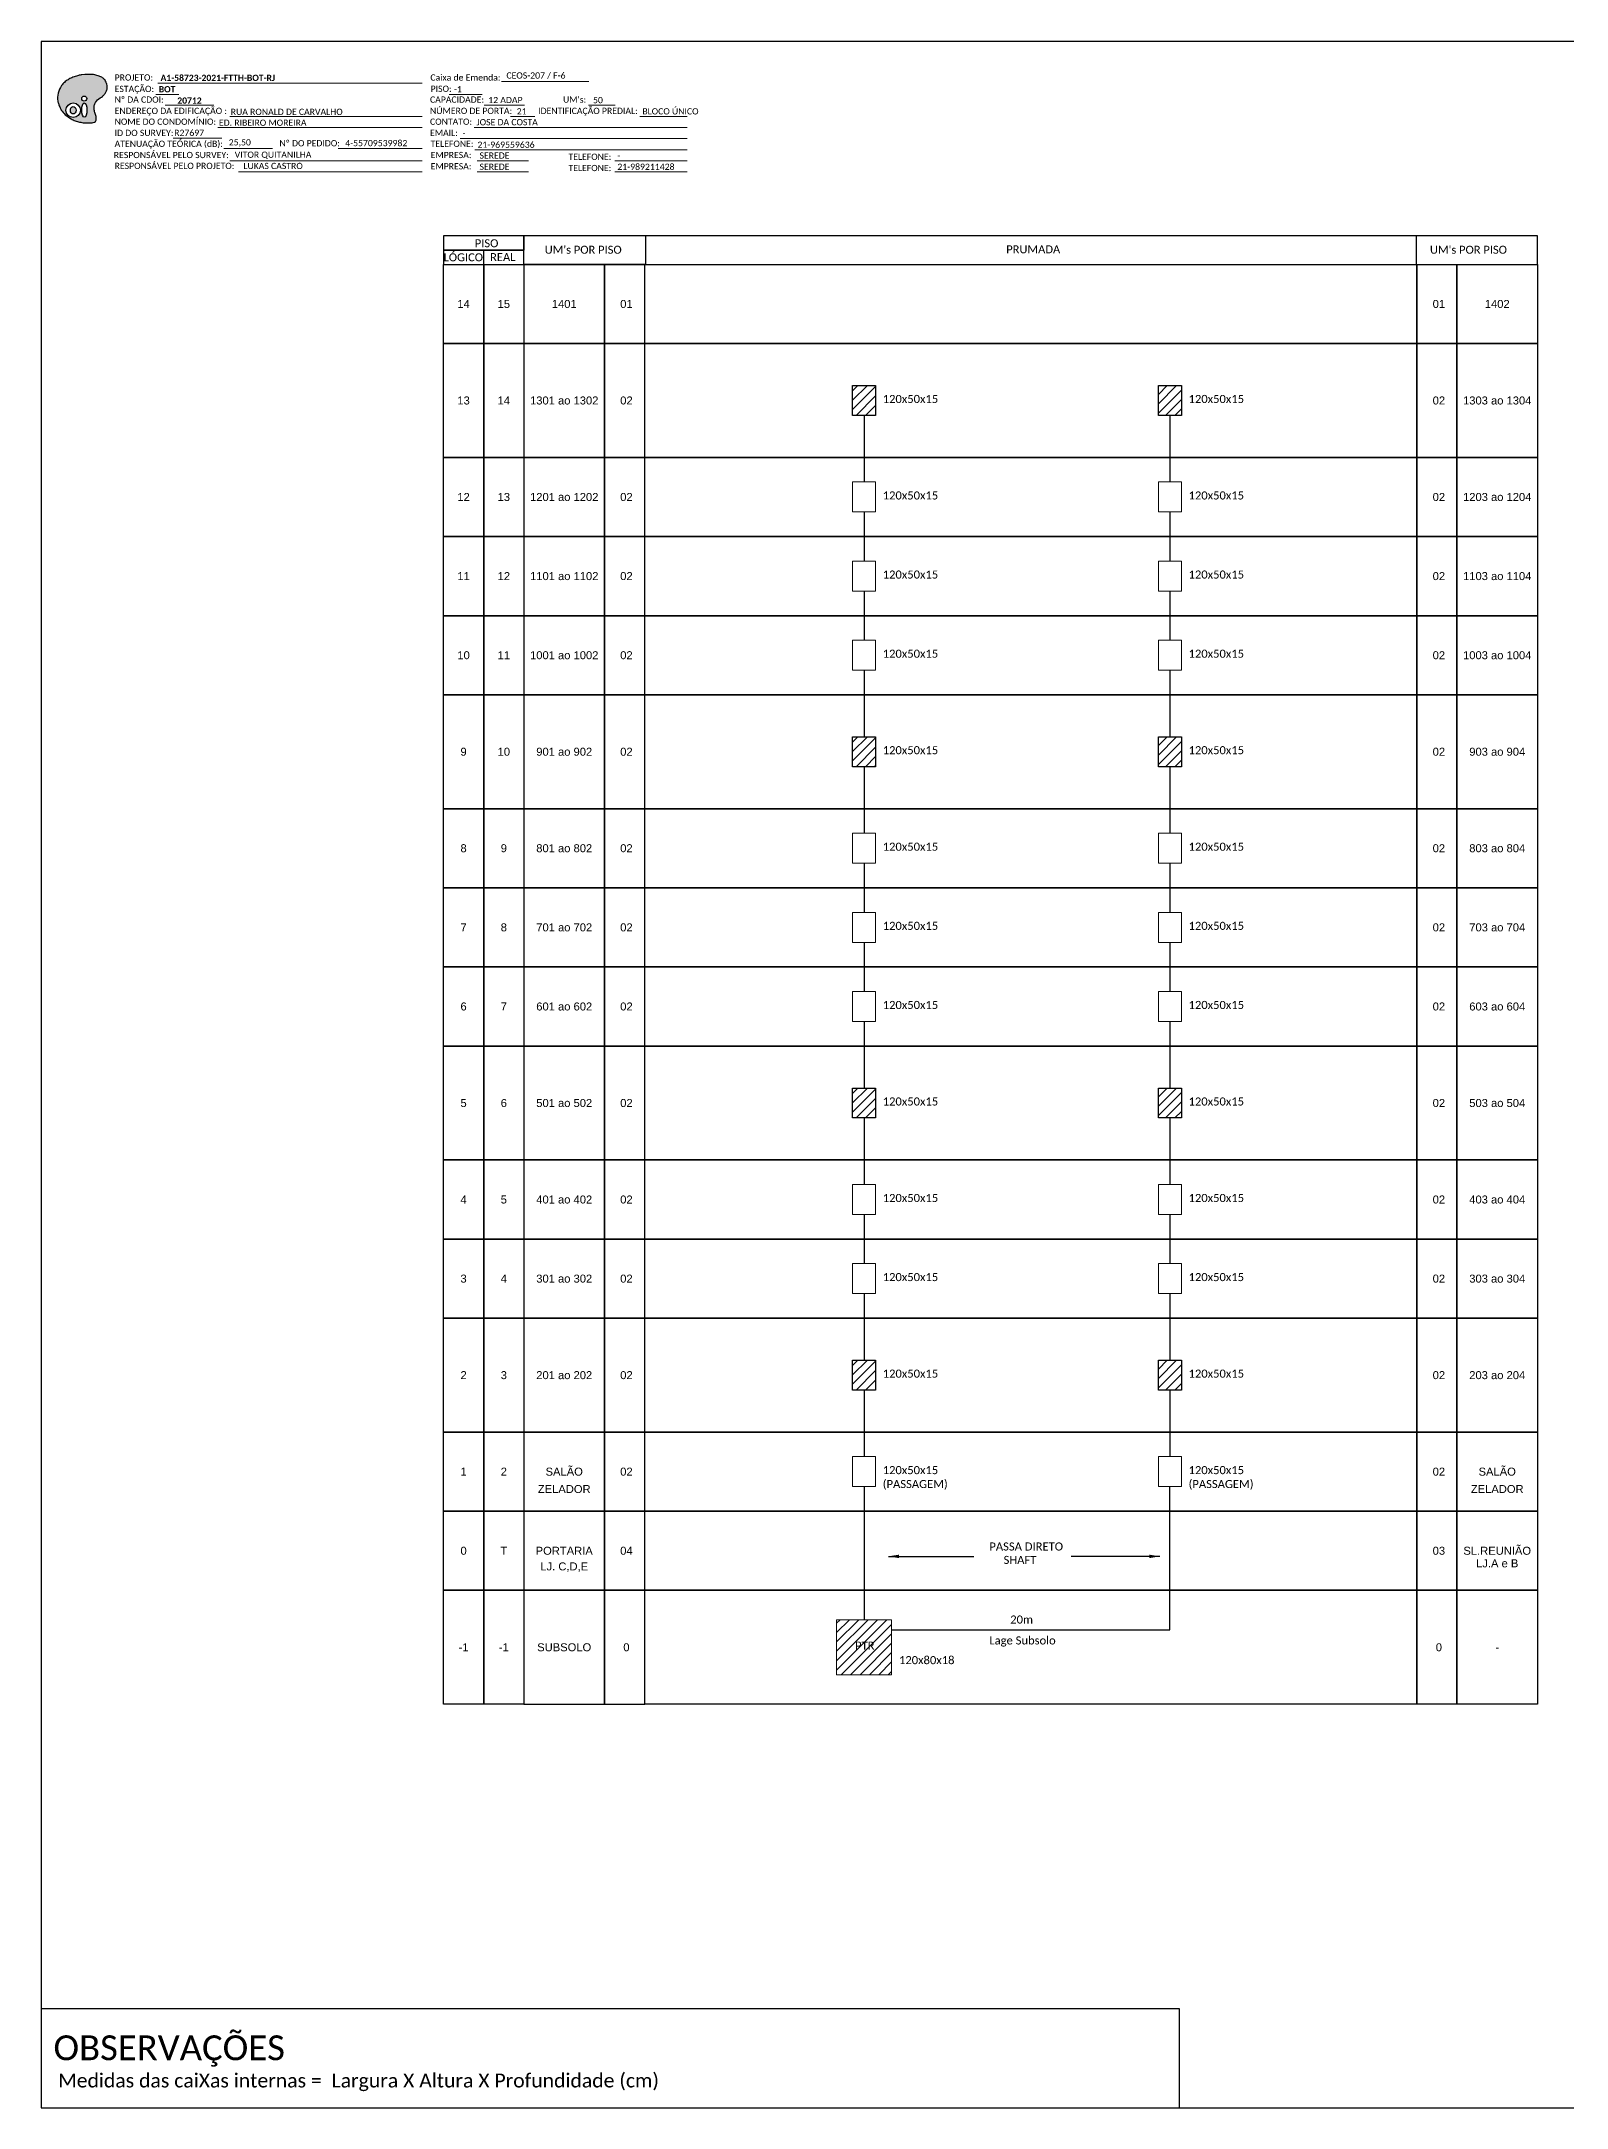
# Model space of a CAD drawing. Extents: x -89 to 1702, y 705 to 1299.
# Drawn here: x 863 to 1301, y 705 to 1299 of the extents above; entities that cross this region are included whole.
import ezdxf
from ezdxf.enums import TextEntityAlignment as Align

# ---------------------------------------------------------------- set-up
doc = ezdxf.new("R2010")
doc.units = 0
doc.styles.add('ARIAL', font='arial.ttf')
doc.styles.get("Standard").update_dxf_attribs({"font": 'arial.ttf'})
doc.styles.add('WMF-Calibri0', font='CALIBRI.TTF')
doc.styles.add('WMF-Calibri1', font='CALIBRIB.TTF')
doc.dimstyles.get("Standard").update_dxf_attribs({"dimtxt": 0.18, "dimasz": 0.18, "dimexe": 0.18, "dimexo": 0.0625, "dimgap": 0.09, "dimtad": 0, "dimtih": 1, "dimtoh": 1, "dimdec": 4, "dimzin": 0, "dimdsep": 46, "dimtxsty": 'Standard', "dimcen": 0.09, "dimadec": 0, "dimazin": 0, "dimtfac": 1, "dimtdec": 4, "dimtofl": 0, "dimtmove": 0, "dimatfit": 3, "dimfxl": 0, "dimtolj": 1, "dimtzin": 0, "dimarcsym": 0})

# ---------------------------------------------------------------- blocks, each defined once
blk = doc.blocks.new('OI')
h = blk.add_hatch(color=40)
edge = h.paths.add_edge_path()
edge.add_spline(control_points=[(4.35, -0.67), (3.92, -0.99), (3.26, -1.5), (2.81, -2.59), (2.9, -3.5), (3.06, -4.27), (3.31, -4.85), (3.37, -5.39), (3.4, -5.88), (3.2, -6.4), (2.54, -6.61), (1.65, -6.63), (0.55, -6.67), (-0.56, -6.42), (-1.61, -6.14), (-2.77, -5.61), (-3.92, -4.77), (-4.89, -3.7), (-5.34, -2.65), (-5.6, -1.94), (-5.85, -0.96), (-5.71, 0.47), (-5.1, 2.02), (-4.14, 3.02), (-3.3, 3.61), (-2.37, 4.16), (-1.36, 4.44), (-0.56, 4.7), (0.79, 4.85), (2.24, 4.97), (3.79, 4.57), (4.67, 4.21), (5.44, 3.65), (5.76, 2.99), (6.03, 2.21), (6.01, 1.46), (5.72, 0.64), (5.31, 0.08), (4.88, -0.38), (4.51, -0.55), (4.35, -0.67)], knot_values=[0, 0, 0, 0, 1.60434, 2.417191, 3.427595, 4.282808, 4.776746, 5.304182, 5.888771, 6.258406, 6.858137, 7.79129, 8.986195, 10.124242, 11.187857, 12.242908, 13.953784, 15.414161, 16.515391, 17.349188, 17.675853, 19.552021, 21.515531, 22.568638, 23.63245, 24.621084, 25.782718, 26.745347, 27.142653, 29.870543, 31.004649, 31.921532, 32.709589, 33.801391, 34.042471, 35.192333, 35.971461, 36.628871, 37.254359, 37.836911, 37.836911, 37.836911, 37.836911], degree=3, periodic=0)
h.paths.add_polyline_path([(1.13, -0.87, -1), (-0.04, -0.87, -1)], flags=16)
edge = h.paths.add_edge_path(flags=16)
edge.add_ellipse((0.56, -3.59), major_axis=(-0.02, 1.71), ratio=0.361305, start_angle=0, end_angle=360)
h.paths.add_polyline_path([(-0.36, -3.62, -1), (-3.8, -3.62, -1)], flags=16)
edge = h.paths.add_edge_path(flags=0)
edge.add_ellipse((-2.08, -3.62), major_axis=(0, 0.885), ratio=0.758294, start_angle=0, end_angle=360)
at = {"color": 40}
for centre, radius in [((-2.08, -3.62), 1.72), ((0.54, -0.87), 0.587)]:
    blk.add_circle(centre, radius, dxfattribs=at)
blk.add_ellipse((-2.08, -3.62), major_axis=(0, 0.885), ratio=0.758294, start_param=-3.141592653589792, end_param=3.141592653589792, dxfattribs=at)
blk.add_ellipse((0.56, -3.59), major_axis=(-0.02, 1.71), ratio=0.361305, dxfattribs=at)
at = {"color": 40, "start_tangent": (-0.800898, -0.598801), "end_tangent": (-0.800898, -0.598801)}
blk.add_spline([(4.35, -0.67), (3.2, -1.78), (2.9, -2.54), (2.92, -3.55), (3.12, -4.38), (3.28, -4.85), (3.37, -5.37), (3.35, -5.95), (3.2, -6.29), (2.66, -6.55), (1.73, -6.63), (0.54, -6.62), (-0.58, -6.41), (-1.6, -6.11), (-2.56, -5.67), (-3.95, -4.67), (-4.89, -3.56), (-5.37, -2.56), (-5.64, -1.78), (-5.72, -1.46), (-5.63, 0.42), (-4.84, 2.22), (-4.13, 2.99), (-3.27, 3.62), (-2.4, 4.09), (-1.3, 4.47), (-0.37, 4.72), (0.02, 4.77), (2.75, 4.8), (3.85, 4.53), (4.69, 4.16), (5.31, 3.68), (5.85, 2.73), (5.93, 2.5), (5.94, 1.35), (5.67, 0.62), (5.29, 0.08), (4.84, -0.36), (4.35, -0.67)], degree=3, dxfattribs=at)
blk = doc.blocks.new('CARIMBO')
at = {"color": 7, "lineweight": 0}
for points in [[(35.66, -16.79), (111.64, -16.79)], [(134.48, -16.3), (159.61, -16.3)], [(35.15, -20.06), (41.7, -20.06)], [(37.81, -23.14), (51.75, -23.14)], [(119.43, -20.02), (128.92, -20.02)], [(129.48, -23.14), (141.1, -23.14)], [(159.42, -23.14), (167.09, -23.14)], [(52.97, -29.48), (111.64, -29.48)], [(56.38, -26.37), (111.64, -26.37)], [(126.6, -29.48), (187.83, -29.48)], [(137.07, -26.37), (144.01, -26.37)], [(174.24, -26.37), (187.8, -26.37)], [(40.13, -32.55), (54.07, -32.55)], [(54.67, -35.52), (68.61, -35.52)], [(122.56, -32.72), (187.83, -32.72)], [(56.38, -39.07), (111.64, -39.07)], [(126.84, -35.96), (187.83, -35.96)], [(127.45, -39.07), (142.25, -39.07)], [(167.06, -39.07), (187.83, -39.07)], [(58.87, -42.31), (111.64, -42.31)], [(127.45, -42.31), (142.25, -42.31)], [(167.06, -42.31), (187.83, -42.31)]]:
    blk.add_lwpolyline(points, dxfattribs=at)
at = {"color": 7, "xscale": 1.213923925163967, "yscale": 1.213923925163967, "zscale": 1.213923925163967, "rotation": 0.1532896023949059}
blk.add_blockref('OI', (13.86, -20.16), dxfattribs=at)
at = {"color": 7, "lineweight": 0, "style": 'WMF-Calibri0'}
for s, height, p in [('PROJETO:', 1.793, (23.26, -16.04)), ('ESTAÇÃO:', 1.793, (23.26, -19.32)), ('Caixa de Emenda:', 1.7927, (114.02, -16.04)), ('PISO:', 1.793, (114.09, -19.28)), ('ENDEREÇO DA EDIFICAÇÃO :', 1.7927, (23.26, -25.63)), ('Nº DA CDOI:', 1.7927, (23.26, -22.39)), ('CAPACIDADE:', 1.7927, (113.91, -22.39)), ('NÚMERO DE PORTA:', 1.7927, (113.91, -25.63)), ('IDENTIFICAÇÃO PREDIAL:', 1.7927, (144.99, -25.63)), ("UM's:", 1.793, (152.15, -22.39)), ('NOME DO CONDOMÍNIO:', 1.7927, (23.26, -28.74)), ('CONTATO:', 1.793, (113.91, -28.74)), ('ATENUAÇÃO TEÓRICA (dB):', 1.7927, (23.26, -35.09)), ('ID DO SURVEY:', 1.7927, (23.26, -31.97)), ('EMAIL:', 1.793, (113.91, -31.97)), ('TELEFONE:', 1.793, (114.09, -35.09)), ('RESPONSÁVEL PELO SURVEY:', 1.7927, (23.02, -38.32)), ('RESPONSÁVEL PELO PROJETO:', 1.7927, (23.26, -41.44)), ('EMPRESA:', 1.793, (114.09, -38.32)), ('EMPRESA:', 1.793, (114.09, -41.56)), ('TELEFONE:', 1.793, (153.7, -38.83)), ('TELEFONE:', 1.793, (153.7, -42.06))]:
    blk.add_text(s, height=height, dxfattribs=at).set_placement(p)
at = {"color": 7, "lineweight": 0, "flags": 8}
for tag, p, style in [('EST', (35.94, -19.41), 'WMF-Calibri1'), ('PROJ', (36.46, -16.13), 'WMF-Calibri1'), ('PISO_PTR', (120.78, -19.42), 'WMF-Calibri0'), ('CEOS-XX', (135.87, -15.46), 'WMF-Calibri0'), ('CAPAC.', (130.66, -22.52), 'WMF-Calibri0'), ("UC'S", (160.78, -22.54), 'WMF-Calibri0'), ('NOME_DO_COND.', (53.23, -29.02), 'WMF-Calibri0'), ('LOGRADOURO', (56.65, -25.91), 'WMF-Calibri0'), ('NOME_DO_CONTATO', (127.3, -28.89), 'WMF-Calibri0'), ('N°', (138.85, -25.77), 'WMF-Calibri0'), ('N°PREDIO', (174.94, -25.77), 'WMF-Calibri0'), ('_ID_', (40.39, -31.94), 'WMF-Calibri0'), ('O_POTEN', (56.06, -34.68), 'WMF-Calibri0'), ('EMAIL', (123.26, -32.12), 'WMF-Calibri0'), ('TELEFONE', (127.55, -35.36), 'WMF-Calibri0'), ('RES_SURVEY', (57.78, -38.23), 'WMF-Calibri0'), ('RES_PROJ', (60.27, -41.47), 'WMF-Calibri0'), ('EMP_RESP_SURVEY', (128.16, -38.47), 'WMF-Calibri0'), ('EMP_RESP_PROJ', (128.16, -41.71), 'WMF-Calibri0'), ('CONT_RESP_SURVEY', (167.76, -38.47), 'WMF-Calibri0'), ('CONT_RESP_PROJ', (167.76, -41.71), 'WMF-Calibri0')]:
    blk.add_attdef(tag, p, '', height=1.79, dxfattribs=dict(at, style=style))
at = {"color": 7, "lineweight": 0, "style": 'WMF-Calibri1', "flags": 8}
blk.add_attdef("N° CDO'S", text='', height=1.79, dxfattribs=at).set_placement((44.78, -22.68), align=Align.CENTER)

msp = doc.modelspace()

# ---------------------------------------------------------------- hatches: boundary and pattern name
h = msp.add_hatch()
h.set_pattern_fill('ANSI31', color=1, scale=0.6)
h.set_pattern_definition([(45, (698.5, 962.5), (-1.3470384, 1.3470384), [])])
h.paths.add_polyline_path([(1102.8, 1200.09), (1096.18, 1200.09), (1096.18, 1191.47), (1102.8, 1191.47)])
h.paths.add_polyline_path([(1190.7, 1200.09), (1184.08, 1200.09), (1184.08, 1191.47), (1190.7, 1191.47)])
h = msp.add_hatch()
h.set_pattern_fill('ANSI31', color=1, scale=0.6)
h.set_pattern_definition([(45, (698.5, 861.525), (-1.3470384, 1.3470384), [])])
h.paths.add_polyline_path([(1102.8, 1099.12), (1096.18, 1099.12), (1096.18, 1090.5), (1102.8, 1090.5)])
h.paths.add_polyline_path([(1190.7, 1099.12), (1184.08, 1099.12), (1184.08, 1090.5), (1190.7, 1090.5)])
h = msp.add_hatch()
h.set_pattern_fill('ANSI31', color=1, scale=0.6)
h.set_pattern_definition([(45, (698.5, 760.55), (-1.3470384, 1.3470384), [])])
h.paths.add_polyline_path([(1102.8, 998.14), (1096.18, 998.14), (1096.18, 989.52), (1102.8, 989.52)])
h.paths.add_polyline_path([(1190.7, 998.14), (1184.08, 998.14), (1184.08, 989.52), (1190.7, 989.52)])
h = msp.add_hatch()
h.set_pattern_fill('ANSI31', color=1, scale=0.6)
h.set_pattern_definition([(45, (698.5, 682.3188), (-1.3470384, 1.3470384), [])])
h.paths.add_polyline_path([(1102.8, 919.91), (1096.18, 919.91), (1096.18, 911.29), (1102.8, 911.29)])
h.paths.add_polyline_path([(1190.7, 919.91), (1184.08, 919.91), (1184.08, 911.29), (1190.7, 911.29)])
h = msp.add_hatch()
h.set_pattern_fill('ANSI31', color=1, scale=0.6)
h.set_pattern_definition([(45, (621.406, 3477.6823), (-1.3470384, 1.3470384), [])])
h.paths.add_polyline_path([(1107.39, 845.27), (1091.59, 845.27), (1091.59, 829.47), (1107.39, 829.47)])
h.paths.add_polyline_path([(1096.32, 836.1), (1103.12, 836.1), (1103.12, 839.58), (1096.32, 839.58)], flags=24)

# ---------------------------------------------------------------- linework, layer by layer
for points in [[(863, 705.02), (1701.56, 705.02), (1701.56, 1299.02), (863, 1299.02), (863, 705.02)], [(1001.73, 1234.9), (1293.05, 1234.9), (1293.05, 1243.12), (1001.73, 1243.12), (1001.73, 1243.12), (1001.73, 1239.01)], [(1036.78, 1234.9), (1036.78, 1243.12)], [(1258.32, 1234.9), (1258.32, 1243.12)], [(990.15, 1234.9), (990.15, 1239.01)]]:
    msp.add_lwpolyline(points)
at = {"color": 7, "lineweight": 0}
msp.add_lwpolyline([(948.31, 1268.26), (972.46, 1268.26)], dxfattribs=at)
for points in [[(978.58, 1239.01), (1001.73, 1239.01), (1001.73, 1243.12), (978.58, 1243.12)], [(978.58, 1234.9), (1001.73, 1234.9), (1001.73, 1239.01), (978.58, 1239.01)], [(978.58, 1234.9), (990.15, 1234.9), (990.15, 1212.16), (978.58, 1212.16)], [(990.15, 1234.9), (1001.73, 1234.9), (1001.73, 1212.16), (990.15, 1212.16)], [(1024.87, 1234.9), (1001.73, 1234.9), (1001.73, 1212.16), (1024.87, 1212.16)], [(1036.44, 1234.9), (1024.87, 1234.9), (1024.87, 1212.16), (1036.44, 1212.16)], [(1036.44, 1234.9), (1258.34, 1234.9), (1258.34, 1212.16), (1036.44, 1212.16)], [(1258.34, 1234.9), (1269.91, 1234.9), (1269.91, 1212.16), (1258.34, 1212.16)], [(1269.91, 1234.9), (1293.05, 1234.9), (1293.05, 1212.16), (1269.91, 1212.16)], [(978.58, 1212.16), (990.15, 1212.16), (990.15, 1179.41), (978.58, 1179.41)], [(990.15, 1212.16), (1001.73, 1212.16), (1001.73, 1179.41), (990.15, 1179.41)], [(1024.87, 1212.16), (1001.73, 1212.16), (1001.73, 1179.41), (1024.87, 1179.41)], [(1036.44, 1212.16), (1024.87, 1212.16), (1024.87, 1179.41), (1036.44, 1179.41)], [(1036.44, 1212.16), (1258.34, 1212.16), (1258.34, 1179.41), (1036.44, 1179.41)], [(1258.34, 1212.16), (1269.91, 1212.16), (1269.91, 1179.41), (1258.34, 1179.41)], [(1269.91, 1212.16), (1293.05, 1212.16), (1293.05, 1179.41), (1269.91, 1179.41)], [(978.58, 1179.41), (990.15, 1179.41), (990.15, 1156.67), (978.58, 1156.67)], [(990.15, 1179.41), (1001.73, 1179.41), (1001.73, 1156.67), (990.15, 1156.67)], [(1024.87, 1179.41), (1001.73, 1179.41), (1001.73, 1156.67), (1024.87, 1156.67)], [(1036.44, 1179.41), (1024.87, 1179.41), (1024.87, 1156.67), (1036.44, 1156.67)], [(1036.44, 1179.41), (1258.34, 1179.41), (1258.34, 1156.67), (1036.44, 1156.67)], [(1258.34, 1179.41), (1269.91, 1179.41), (1269.91, 1156.67), (1258.34, 1156.67)], [(1269.91, 1179.41), (1293.05, 1179.41), (1293.05, 1156.67), (1269.91, 1156.67)], [(978.58, 1156.67), (990.15, 1156.67), (990.15, 1133.92), (978.58, 1133.92)], [(990.15, 1156.67), (1001.73, 1156.67), (1001.73, 1133.92), (990.15, 1133.92)], [(990.15, 1156.67), (1001.73, 1156.67), (1001.73, 1133.92), (990.15, 1133.92)], [(1024.87, 1156.67), (1001.73, 1156.67), (1001.73, 1133.92), (1024.87, 1133.92)], [(1036.44, 1156.67), (1024.87, 1156.67), (1024.87, 1133.92), (1036.44, 1133.92)], [(1036.44, 1156.67), (1258.34, 1156.67), (1258.34, 1133.92), (1036.44, 1133.92)], [(1258.34, 1156.67), (1269.91, 1156.67), (1269.91, 1133.92), (1258.34, 1133.92)], [(1269.91, 1156.67), (1293.05, 1156.67), (1293.05, 1133.92), (1269.91, 1133.92)], [(978.58, 1133.92), (990.15, 1133.92), (990.15, 1111.18), (978.58, 1111.18)], [(990.15, 1133.92), (1001.73, 1133.92), (1001.73, 1111.18), (990.15, 1111.18)], [(990.15, 1133.92), (1001.73, 1133.92), (1001.73, 1111.18), (990.15, 1111.18)], [(1024.87, 1133.92), (1001.73, 1133.92), (1001.73, 1111.18), (1024.87, 1111.18)], [(1036.44, 1133.92), (1024.87, 1133.92), (1024.87, 1111.18), (1036.44, 1111.18)], [(1036.44, 1133.92), (1258.34, 1133.92), (1258.34, 1111.18), (1036.44, 1111.18)], [(1258.34, 1133.92), (1269.91, 1133.92), (1269.91, 1111.18), (1258.34, 1111.18)], [(1269.91, 1133.92), (1293.05, 1133.92), (1293.05, 1111.18), (1269.91, 1111.18)], [(978.58, 1111.18), (990.15, 1111.18), (990.15, 1078.44), (978.58, 1078.44)], [(990.15, 1111.18), (1001.73, 1111.18), (1001.73, 1078.44), (990.15, 1078.44)], [(990.15, 1111.18), (1001.73, 1111.18), (1001.73, 1078.44), (990.15, 1078.44)], [(1024.87, 1111.18), (1001.73, 1111.18), (1001.73, 1078.44), (1024.87, 1078.44)], [(1036.44, 1111.18), (1024.87, 1111.18), (1024.87, 1078.44), (1036.44, 1078.44)], [(1036.44, 1111.18), (1258.34, 1111.18), (1258.34, 1078.44), (1036.44, 1078.44)], [(1258.34, 1111.18), (1269.91, 1111.18), (1269.91, 1078.44), (1258.34, 1078.44)], [(1269.91, 1111.18), (1293.05, 1111.18), (1293.05, 1078.44), (1269.91, 1078.44)], [(978.58, 1078.44), (990.15, 1078.44), (990.15, 1055.69), (978.58, 1055.69)], [(990.15, 1078.44), (1001.73, 1078.44), (1001.73, 1055.69), (990.15, 1055.69)], [(990.15, 1078.44), (1001.73, 1078.44), (1001.73, 1055.69), (990.15, 1055.69)], [(1024.87, 1078.44), (1001.73, 1078.44), (1001.73, 1055.69), (1024.87, 1055.69)], [(1036.44, 1078.44), (1024.87, 1078.44), (1024.87, 1055.69), (1036.44, 1055.69)], [(1036.44, 1078.44), (1258.34, 1078.44), (1258.34, 1055.69), (1036.44, 1055.69)], [(1258.34, 1078.44), (1269.91, 1078.44), (1269.91, 1055.69), (1258.34, 1055.69)], [(1269.91, 1078.44), (1293.05, 1078.44), (1293.05, 1055.69), (1269.91, 1055.69)], [(978.58, 1055.69), (990.15, 1055.69), (990.15, 1032.95), (978.58, 1032.95)], [(990.15, 1055.69), (1001.73, 1055.69), (1001.73, 1032.95), (990.15, 1032.95)], [(990.15, 1055.69), (1001.73, 1055.69), (1001.73, 1032.95), (990.15, 1032.95)], [(1024.87, 1055.69), (1001.73, 1055.69), (1001.73, 1032.95), (1024.87, 1032.95)], [(1036.44, 1055.69), (1024.87, 1055.69), (1024.87, 1032.95), (1036.44, 1032.95)], [(1036.44, 1055.69), (1258.34, 1055.69), (1258.34, 1032.95), (1036.44, 1032.95)], [(1258.34, 1055.69), (1269.91, 1055.69), (1269.91, 1032.95), (1258.34, 1032.95)], [(1269.91, 1055.69), (1293.05, 1055.69), (1293.05, 1032.95), (1269.91, 1032.95)], [(978.58, 1032.95), (990.15, 1032.95), (990.15, 1010.21), (978.58, 1010.21)], [(990.15, 1032.95), (1001.73, 1032.95), (1001.73, 1010.21), (990.15, 1010.21)], [(990.15, 1032.95), (1001.73, 1032.95), (1001.73, 1010.21), (990.15, 1010.21)], [(1024.87, 1032.95), (1001.73, 1032.95), (1001.73, 1010.21), (1024.87, 1010.21)], [(1036.44, 1032.95), (1024.87, 1032.95), (1024.87, 1010.21), (1036.44, 1010.21)], [(1036.44, 1032.95), (1258.34, 1032.95), (1258.34, 1010.21), (1036.44, 1010.21)], [(1258.34, 1032.95), (1269.91, 1032.95), (1269.91, 1010.21), (1258.34, 1010.21)], [(1269.91, 1032.95), (1293.05, 1032.95), (1293.05, 1010.21), (1269.91, 1010.21)], [(978.58, 1010.21), (990.15, 1010.21), (990.15, 977.46), (978.58, 977.46)], [(990.15, 1010.21), (1001.73, 1010.21), (1001.73, 977.46), (990.15, 977.46)], [(990.15, 1010.21), (1001.73, 1010.21), (1001.73, 977.46), (990.15, 977.46)], [(1024.87, 1010.21), (1001.73, 1010.21), (1001.73, 977.46), (1024.87, 977.46)], [(1036.44, 1010.21), (1024.87, 1010.21), (1024.87, 977.46), (1036.44, 977.46)], [(1036.44, 1010.21), (1258.34, 1010.21), (1258.34, 977.46), (1036.44, 977.46)], [(1258.34, 1010.21), (1269.91, 1010.21), (1269.91, 977.46), (1258.34, 977.46)], [(1269.91, 1010.21), (1293.05, 1010.21), (1293.05, 977.46), (1269.91, 977.46)], [(978.58, 977.46), (990.15, 977.46), (990.15, 954.72), (978.58, 954.72)], [(990.15, 977.46), (1001.73, 977.46), (1001.73, 954.72), (990.15, 954.72)], [(990.15, 977.46), (1001.73, 977.46), (1001.73, 954.72), (990.15, 954.72)], [(1024.87, 977.46), (1001.73, 977.46), (1001.73, 954.72), (1024.87, 954.72)], [(1036.44, 977.46), (1024.87, 977.46), (1024.87, 954.72), (1036.44, 954.72)], [(1036.44, 977.46), (1258.34, 977.46), (1258.34, 954.72), (1036.44, 954.72)], [(1258.34, 977.46), (1269.91, 977.46), (1269.91, 954.72), (1258.34, 954.72)], [(1269.91, 977.46), (1293.05, 977.46), (1293.05, 954.72), (1269.91, 954.72)], [(978.58, 954.72), (990.15, 954.72), (990.15, 931.97), (978.58, 931.97)], [(990.15, 954.72), (1001.73, 954.72), (1001.73, 931.97), (990.15, 931.97)], [(990.15, 954.72), (1001.73, 954.72), (1001.73, 931.97), (990.15, 931.97)], [(1024.87, 954.72), (1001.73, 954.72), (1001.73, 931.97), (1024.87, 931.97)], [(1036.44, 954.72), (1024.87, 954.72), (1024.87, 931.97), (1036.44, 931.97)], [(1036.44, 954.72), (1258.34, 954.72), (1258.34, 931.97), (1036.44, 931.97)], [(1258.34, 954.72), (1269.91, 954.72), (1269.91, 931.97), (1258.34, 931.97)], [(1269.91, 954.72), (1293.05, 954.72), (1293.05, 931.97), (1269.91, 931.97)], [(978.58, 931.97), (990.15, 931.97), (990.15, 899.23), (978.58, 899.23)], [(990.15, 931.97), (1001.73, 931.97), (1001.73, 899.23), (990.15, 899.23)], [(990.15, 931.97), (1001.73, 931.97), (1001.73, 899.23), (990.15, 899.23)], [(1024.87, 931.97), (1001.73, 931.97), (1001.73, 899.23), (1024.87, 899.23)], [(1036.44, 931.97), (1024.87, 931.97), (1024.87, 899.23), (1036.44, 899.23)], [(1036.44, 931.97), (1258.34, 931.97), (1258.34, 899.23), (1036.44, 899.23)], [(1258.34, 931.97), (1269.91, 931.97), (1269.91, 899.23), (1258.34, 899.23)], [(1269.91, 931.97), (1293.05, 931.97), (1293.05, 899.23), (1269.91, 899.23)], [(978.58, 899.23), (990.15, 899.23), (990.15, 876.49), (978.58, 876.49)], [(990.15, 899.23), (1001.73, 899.23), (1001.73, 876.49), (990.15, 876.49)], [(990.15, 899.23), (1001.73, 899.23), (1001.73, 876.49), (990.15, 876.49)], [(1024.87, 899.23), (1001.73, 899.23), (1001.73, 876.49), (1024.87, 876.49)], [(1036.44, 899.23), (1024.87, 899.23), (1024.87, 876.49), (1036.44, 876.49)], [(1036.44, 899.23), (1258.34, 899.23), (1258.34, 876.49), (1036.44, 876.49)], [(1258.34, 899.23), (1269.91, 899.23), (1269.91, 876.49), (1258.34, 876.49)], [(1269.91, 899.23), (1293.05, 899.23), (1293.05, 876.49), (1269.91, 876.49)], [(978.58, 876.49), (990.15, 876.49), (990.15, 853.74), (978.58, 853.74)], [(990.15, 876.49), (1001.73, 876.49), (1001.73, 853.74), (990.15, 853.74)], [(1024.87, 876.49), (1001.73, 876.49), (1001.73, 853.74), (1024.87, 853.74)], [(1036.44, 876.49), (1024.87, 876.49), (1024.87, 853.74), (1036.44, 853.74)], [(1036.44, 876.49), (1258.34, 876.49), (1258.34, 853.74), (1036.44, 853.74)], [(1258.34, 876.49), (1269.91, 876.49), (1269.91, 853.74), (1258.34, 853.74)], [(1269.91, 876.49), (1293.05, 876.49), (1293.05, 853.74), (1269.91, 853.74)], [(978.58, 853.74), (990.15, 853.74), (990.15, 821), (978.58, 821)], [(990.15, 853.74), (1001.73, 853.74), (1001.73, 821), (990.15, 821)], [(1024.87, 853.74), (1001.73, 853.74), (1001.73, 821), (1024.87, 821)], [(1036.44, 853.74), (1024.87, 853.74), (1024.87, 821), (1036.44, 821)], [(1036.44, 853.74), (1258.34, 853.74), (1258.34, 821), (1036.44, 821)], [(1258.34, 853.74), (1269.91, 853.74), (1269.91, 821), (1258.34, 821)], [(1269.91, 853.74), (1293.05, 853.74), (1293.05, 821), (1269.91, 821)]]:
    msp.add_lwpolyline(points, close=True)
at = {"color": 1}
for points in [[(1096.18, 1200.09), (1102.8, 1200.09), (1102.8, 1191.47), (1096.18, 1191.47)], [(1184.08, 1200.09), (1190.7, 1200.09), (1190.7, 1191.47), (1184.08, 1191.47)], [(1096.18, 1099.12), (1102.8, 1099.12), (1102.8, 1090.5), (1096.18, 1090.5)], [(1184.08, 1099.12), (1190.7, 1099.12), (1190.7, 1090.5), (1184.08, 1090.5)], [(1096.18, 998.14), (1102.8, 998.14), (1102.8, 989.52), (1096.18, 989.52)], [(1184.08, 998.14), (1190.7, 998.14), (1190.7, 989.52), (1184.08, 989.52)], [(1096.18, 919.91), (1102.8, 919.91), (1102.8, 911.29), (1096.18, 911.29)], [(1184.08, 919.91), (1190.7, 919.91), (1190.7, 911.29), (1184.08, 911.29)]]:
    msp.add_lwpolyline(points, close=True, dxfattribs=at)
at = {"color": 3, "ltscale": 0.5}
for points in [[(1099.49, 1191.47), (1099.49, 1172.35)], [(1187.39, 1191.47), (1187.39, 1172.35)], [(1099.49, 1163.73), (1099.49, 1149.61)], [(1187.39, 1163.73), (1187.39, 1149.61)], [(1099.49, 1140.99), (1099.49, 1126.86)], [(1187.39, 1140.99), (1187.39, 1126.86)], [(1099.49, 1118.24), (1099.49, 1099.12)], [(1187.39, 1118.24), (1187.39, 1099.12)], [(1099.49, 1090.5), (1099.49, 1071.38)], [(1187.39, 1090.5), (1187.39, 1071.38)], [(1099.49, 1062.76), (1099.49, 1048.63)], [(1187.39, 1062.76), (1187.39, 1048.63)], [(1099.49, 1040.01), (1099.49, 1025.89)], [(1187.39, 1040.01), (1187.39, 1025.89)], [(1099.49, 1017.27), (1099.49, 998.14)], [(1187.39, 1017.27), (1187.39, 998.14)], [(1099.49, 989.52), (1099.49, 970.4)], [(1187.39, 989.52), (1187.39, 970.4)], [(1099.49, 961.78), (1099.49, 947.66)], [(1187.39, 961.78), (1187.39, 947.66)], [(1099.49, 939.04), (1099.49, 919.91)], [(1187.39, 939.04), (1187.39, 919.91)], [(1099.49, 911.29), (1099.49, 892.17)], [(1187.39, 911.29), (1187.39, 892.17)], [(1099.49, 883.55), (1099.49, 860.81)], [(1187.39, 842.37), (1187.39, 883.55)], [(1099.49, 860.81), (1099.49, 845.27)], [(1107.39, 842.37), (1187.39, 842.37)]]:
    msp.add_lwpolyline(points, dxfattribs=at)
at = {"color": 0, "lineweight": 0}
for points in [[(1096.18, 1172.35), (1102.8, 1172.35), (1102.8, 1163.73), (1096.18, 1163.73)], [(1184.08, 1172.35), (1190.7, 1172.35), (1190.7, 1163.73), (1184.08, 1163.73)], [(1096.18, 1149.61), (1102.8, 1149.61), (1102.8, 1140.99), (1096.18, 1140.99)], [(1184.08, 1149.61), (1190.7, 1149.61), (1190.7, 1140.99), (1184.08, 1140.99)], [(1096.18, 1126.86), (1102.8, 1126.86), (1102.8, 1118.24), (1096.18, 1118.24)], [(1184.08, 1126.86), (1190.7, 1126.86), (1190.7, 1118.24), (1184.08, 1118.24)], [(1096.18, 1071.38), (1102.8, 1071.38), (1102.8, 1062.76), (1096.18, 1062.76)], [(1184.08, 1071.38), (1190.7, 1071.38), (1190.7, 1062.76), (1184.08, 1062.76)], [(1096.18, 1048.63), (1102.8, 1048.63), (1102.8, 1040.01), (1096.18, 1040.01)], [(1184.08, 1048.63), (1190.7, 1048.63), (1190.7, 1040.01), (1184.08, 1040.01)], [(1096.18, 1025.89), (1102.8, 1025.89), (1102.8, 1017.27), (1096.18, 1017.27)], [(1184.08, 1025.89), (1190.7, 1025.89), (1190.7, 1017.27), (1184.08, 1017.27)], [(1096.18, 970.4), (1102.8, 970.4), (1102.8, 961.78), (1096.18, 961.78)], [(1184.08, 970.4), (1190.7, 970.4), (1190.7, 961.78), (1184.08, 961.78)], [(1096.18, 947.66), (1102.8, 947.66), (1102.8, 939.04), (1096.18, 939.04)], [(1184.08, 947.66), (1190.7, 947.66), (1190.7, 939.04), (1184.08, 939.04)], [(1096.18, 892.17), (1102.8, 892.17), (1102.8, 883.55), (1096.18, 883.55)], [(1184.08, 892.17), (1190.7, 892.17), (1190.7, 883.55), (1184.08, 883.55)]]:
    msp.add_lwpolyline(points, close=True, dxfattribs=at)
at = {"color": 1, "lineweight": 0}
msp.add_lwpolyline([(1091.59, 845.27), (1107.39, 845.27), (1107.39, 829.47), (1091.59, 829.47)], close=True, dxfattribs=at)
at = {"color": 7}
msp.add_lwpolyline([(863.07, 733.5), (1190.03, 733.5), (1190.03, 705.02)], dxfattribs=at)

# ---------------------------------------------------------------- block references
ref = msp.add_blockref('CARIMBO', (860.81, 1303.77))
ref.add_attrib('PROJ', 'A1-58723-2021-FTTH-BOT-RJ', (897.27, 1287.63), dxfattribs={"color": 7, "lineweight": 0, "height": 1.7927, "style": 'WMF-Calibri1'})
ref.add_attrib('EST', 'BOT', (896.75, 1284.35), dxfattribs={"color": 7, "lineweight": 0, "height": 1.793, "style": 'WMF-Calibri1'})
ref.add_attrib("N° CDO'S", '20712', dxfattribs={"color": 7, "lineweight": 0, "height": 1.793, "style": 'WMF-Calibri1'}).set_placement((905.59, 1281.09), align=Align.CENTER)
ref.add_attrib('LOGRADOURO', 'RUA RONALD DE CARVALHO', (917.45, 1277.86), dxfattribs={"color": 7, "lineweight": 0, "height": 1.7927, "style": 'WMF-Calibri0'})
ref.add_attrib('NOME_DO_COND.', 'ED. RIBEIRO MOREIRA', (914.04, 1274.74), dxfattribs={"color": 7, "lineweight": 0, "height": 1.7927, "style": 'WMF-Calibri0'})
ref.add_attrib('_ID_', 'R27697', (901.2, 1271.83), dxfattribs={"color": 7, "lineweight": 0, "height": 1.793, "style": 'WMF-Calibri0'})
ref.add_attrib('O_POTEN', '25,50', (916.87, 1269.09), dxfattribs={"color": 7, "lineweight": 0, "height": 1.793, "style": 'WMF-Calibri0'})
ref.add_attrib('RES_SURVEY', 'VITOR QUITANILHA', (918.59, 1265.54), dxfattribs={"color": 7, "lineweight": 0, "height": 1.7927, "style": 'WMF-Calibri0'})
ref.add_attrib('RES_PROJ', 'LUKAS CASTRO', (921.08, 1262.3), dxfattribs={"color": 7, "lineweight": 0, "height": 1.7927, "style": 'WMF-Calibri0'})
ref.add_attrib('CEOS-XX', 'CEOS-207 / F-6', (996.68, 1288.31), dxfattribs={"color": 7, "lineweight": 0, "height": 1.7927, "style": 'WMF-Calibri0'})
ref.add_attrib('CAPAC.', '12 ADAP', (991.46, 1281.25), dxfattribs={"color": 7, "lineweight": 0, "height": 1.793, "style": 'WMF-Calibri0'})
ref.add_attrib("UC'S", '50', (1021.58, 1281.23), dxfattribs={"color": 7, "lineweight": 0, "height": 1.793, "style": 'WMF-Calibri0'})
ref.add_attrib('PISO_PTR', '-1', (981.59, 1284.34), dxfattribs={"color": 7, "lineweight": 0, "height": 1.793, "style": 'WMF-Calibri0'})
ref.add_attrib('N°', '21', (999.65, 1278), dxfattribs={"color": 7, "lineweight": 0, "height": 1.793, "style": 'WMF-Calibri0'})
ref.add_attrib('N°PREDIO', 'BLOCO ÚNICO', (1035.75, 1278), dxfattribs={"color": 7, "lineweight": 0, "height": 1.7927, "style": 'WMF-Calibri0'})
ref.add_attrib('NOME_DO_CONTATO', 'JOSE DA COSTA', (988.11, 1274.88), dxfattribs={"color": 7, "lineweight": 0, "height": 1.7927, "style": 'WMF-Calibri0'})
ref.add_attrib('EMAIL', '-', (984.07, 1271.65), dxfattribs={"color": 7, "lineweight": 0, "height": 1.79, "style": 'WMF-Calibri0'})
ref.add_attrib('TELEFONE', '21-969559636', (988.36, 1268.41), dxfattribs={"color": 7, "lineweight": 0, "height": 1.7927, "style": 'WMF-Calibri0'})
ref.add_attrib('EMP_RESP_SURVEY', 'SEREDE', (988.96, 1265.3), dxfattribs={"color": 7, "lineweight": 0, "height": 1.793, "style": 'WMF-Calibri0'})
ref.add_attrib('EMP_RESP_PROJ', 'SEREDE', (988.96, 1262.06), dxfattribs={"color": 7, "lineweight": 0, "height": 1.793, "style": 'WMF-Calibri0'})
ref.add_attrib('CONT_RESP_SURVEY', '-', (1028.57, 1265.3), dxfattribs={"color": 7, "lineweight": 0, "height": 1.79, "style": 'WMF-Calibri0'})
ref.add_attrib('CONT_RESP_PROJ', '21-989211428', (1028.57, 1262.06), dxfattribs={"color": 7, "lineweight": 0, "height": 1.7927, "style": 'WMF-Calibri0'})

# ---------------------------------------------------------------- texts
at = {"color": 7, "lineweight": 0, "style": 'WMF-Calibri0'}
msp.add_text('Nº DO PEDIDO:', height=1.7927, dxfattribs=at).set_placement((931.44, 1268.84))
at = {"style": 'WMF-Calibri0'}
for s, height, p in [('     PISO', 2.3, (983.54, 1239.82)), ('  LÓGICO', 2.3, (977, 1235.79)), ('    REAL', 2.3, (988.76, 1235.85)), ("UM's POR PISO", 2.3, (1007.69, 1237.96)), ('PRUMADA', 2.3, (1140.35, 1238.08)), ("UM's POR PISO", 2.3, (1262.15, 1237.96)), ('120x50x15', 2.317, (1104.85, 1195.06)), ('120x50x15', 2.317, (1192.76, 1195.06)), ('120x50x15', 2.317, (1104.85, 1167.32)), ('120x50x15', 2.317, (1192.76, 1167.32)), ('120x50x15', 2.317, (1104.85, 1144.58)), ('120x50x15', 2.317, (1192.76, 1144.58)), ('120x50x15', 2.317, (1104.85, 1121.83)), ('120x50x15', 2.317, (1192.76, 1121.83)), ('120x50x15', 2.317, (1104.85, 1094.09)), ('120x50x15', 2.317, (1192.76, 1094.09)), ('120x50x15', 2.317, (1104.85, 1066.35)), ('120x50x15', 2.317, (1192.76, 1066.35)), ('120x50x15', 2.317, (1104.85, 1043.6)), ('120x50x15', 2.317, (1192.76, 1043.6)), ('120x50x15', 2.317, (1104.85, 1020.86)), ('120x50x15', 2.317, (1192.76, 1020.86)), ('120x50x15', 2.317, (1104.85, 993.11)), ('120x50x15', 2.317, (1192.76, 993.11)), ('120x50x15', 2.317, (1104.85, 965.37)), ('120x50x15', 2.317, (1192.76, 965.37)), ('120x50x15', 2.317, (1104.85, 942.63)), ('120x50x15', 2.317, (1192.76, 942.63)), ('120x50x15', 2.317, (1104.85, 914.88)), ('120x50x15', 2.317, (1192.76, 914.88)), ('(PASSAGEM)', 2.317, (1104.85, 883.14)), ('120x50x15', 2.317, (1104.85, 887.14)), ('(PASSAGEM)', 2.317, (1192.76, 883.14)), ('120x50x15', 2.317, (1192.76, 887.14)), ('PTR', 2.317, (1096.9, 836.69)), ('120x80x18', 2.317, (1109.53, 832.52))]:
    msp.add_text(s, height=height, dxfattribs=at).set_placement(p)
at = {"style": 'ARIAL'}
for s, p in [('14', (984.37, 1223.53)), ('15', (995.94, 1223.53)), ('1401', (1013.3, 1223.53)), ('01', (1031.18, 1223.53)), ('01', (1264.71, 1223.53)), ('1402', (1281.48, 1223.53)), ('13', (984.37, 1195.78)), ('14', (995.94, 1195.78)), ('1301 ao 1302', (1013.3, 1195.78)), ('02', (1031.18, 1195.78)), ('02', (1264.71, 1195.78)), ('1303 ao 1304', (1281.48, 1195.78)), ('12', (984.37, 1168.04)), ('13', (995.94, 1168.04)), ('1201 ao 1202', (1013.3, 1168.04)), ('02', (1031.18, 1168.04)), ('02', (1264.71, 1168.04)), ('1203 ao 1204', (1281.48, 1168.04)), ('11', (984.37, 1145.3)), ('12', (995.94, 1145.3)), ('1101 ao 1102', (1013.3, 1145.3)), ('02', (1031.18, 1145.3)), ('02', (1264.71, 1145.3)), ('1103 ao 1104', (1281.48, 1145.3)), ('10', (984.37, 1122.55)), ('11', (995.94, 1122.55)), ('1001 ao 1002', (1013.3, 1122.55)), ('02', (1031.18, 1122.55)), ('02', (1264.71, 1122.55)), ('1003 ao 1004', (1281.48, 1122.55)), ('9', (984.37, 1094.81)), ('10', (995.94, 1094.81)), ('901 ao 902', (1013.3, 1094.81)), ('02', (1031.18, 1094.81)), ('02', (1264.71, 1094.81)), ('903 ao 904', (1281.48, 1094.81)), ('8', (984.37, 1067.07)), ('9', (995.94, 1067.07)), ('801 ao 802', (1013.3, 1067.07)), ('02', (1031.18, 1067.07)), ('02', (1264.71, 1067.07)), ('803 ao 804', (1281.48, 1067.07)), ('7', (984.37, 1044.32)), ('8', (995.94, 1044.32)), ('701 ao 702', (1013.3, 1044.32)), ('02', (1031.18, 1044.32)), ('02', (1264.71, 1044.32)), ('703 ao 704', (1281.48, 1044.32)), ('6', (984.37, 1021.58)), ('7', (995.94, 1021.58)), ('601 ao 602', (1013.3, 1021.58)), ('02', (1031.18, 1021.58)), ('02', (1264.71, 1021.58)), ('603 ao 604', (1281.48, 1021.58)), ('5', (984.37, 993.83)), ('6', (995.94, 993.83)), ('501 ao 502', (1013.3, 993.83)), ('02', (1031.18, 993.83)), ('02', (1264.71, 993.83)), ('503 ao 504', (1281.48, 993.83)), ('4', (984.37, 966.09)), ('5', (995.94, 966.09)), ('401 ao 402', (1013.3, 966.09)), ('02', (1031.18, 966.09)), ('02', (1264.71, 966.09)), ('403 ao 404', (1281.48, 966.09)), ('3', (984.37, 943.35)), ('4', (995.94, 943.35)), ('301 ao 302', (1013.3, 943.35)), ('02', (1031.18, 943.35)), ('02', (1264.71, 943.35)), ('303 ao 304', (1281.48, 943.35)), ('2', (984.37, 915.6)), ('3', (995.94, 915.6)), ('201 ao 202', (1013.3, 915.6)), ('02', (1031.18, 915.6)), ('02', (1264.71, 915.6)), ('203 ao 204', (1281.48, 915.6)), ('1', (984.37, 887.86)), ('2', (995.94, 887.86)), ('SALÃO', (1013.3, 887.86)), ('02', (1031.18, 887.86)), ('02', (1264.71, 887.86)), ('SALÃO', (1281.48, 887.86)), ('ZELADOR', (1013.3, 882.86)), ('ZELADOR', (1281.48, 882.86)), ('0', (984.37, 865.12)), ('T', (995.94, 865.12)), ('PORTARIA', (1013.3, 865.12)), ('LJ. C,D,E', (1013.3, 860.62)), ('04', (1031.18, 865.12)), ('03', (1264.71, 865.12)), ('SL.REUNIÃO', (1281.48, 865.12)), ('LJ.A e B', (1281.48, 861.5)), ('-1', (984.37, 837.37)), ('-1', (995.94, 837.37)), ('SUBSOLO', (1013.3, 837.37)), ('0', (1031.18, 837.37)), ('0', (1264.71, 837.37)), ('-', (1281.48, 837.37))]:
    msp.add_text(s, height=2.3, dxfattribs=at).set_placement(p, align=Align.MIDDLE_CENTER)
at = {"color": 7, "style": 'WMF-Calibri0'}
msp.add_text('OBSERVAÇÕES', height=7.1308, dxfattribs=at).set_placement((866.49, 718.67))
at = {"insert": (1135.5, 867.5), "char_height": 2.317, "width": 23.3681, "attachment_point": 1, "style": 'WMF-Calibri0'}
msp.add_mtext('PASSA DIRETO\\P     SHAFT', dxfattribs=at)
at = {"color": 2, "char_height": 2.317, "width": 23.3681, "attachment_point": 1, "style": 'WMF-Calibri0'}
for s, insert in [('20m', (1141.5, 846.5)), ('Lage Subsolo', (1135.5, 840.5))]:
    msp.add_mtext(s, dxfattribs=dict(at, insert=insert))
at = {"color": 7, "insert": (867.84, 714.83), "char_height": 4, "width": 658.8434, "attachment_point": 1, "style": 'WMF-Calibri0'}
msp.add_mtext('Medidas das caiXas internas =  Largura X Altura X Profundidade (cm)', dxfattribs=at)
at = {"color": 7, "lineweight": 0, "style": 'WMF-Calibri0', "flags": 8}
msp.add_attdef('4-55709539982', (950.35, 1268.87), '4-55709539982', height=1.7927, dxfattribs=at)

# ---------------------------------------------------------------- leaders
at = {"color": 7, "ltscale": 0.5}
for points in [[(1106.5, 863.5), (1131, 863.5)], [(1184.5, 863.5), (1159, 863.5)]]:
    msp.add_leader(points, dimstyle='Standard', override={"dimasz": 3}, dxfattribs=at)

doc.saveas('drawing.dxf')
